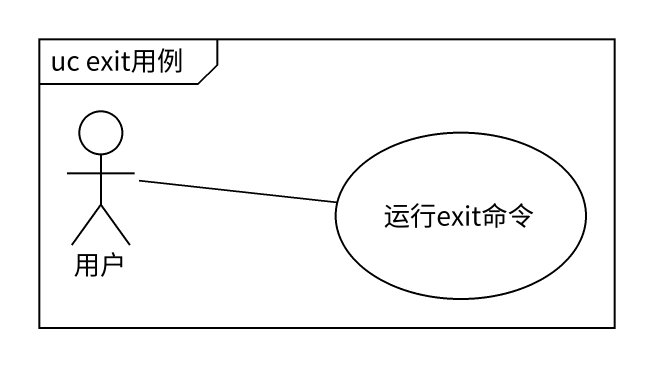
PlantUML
@startuml
mainframe uc exit用例
actor 用户
usecase 运行exit命令
用户 -right- 运行exit命令
@enduml
